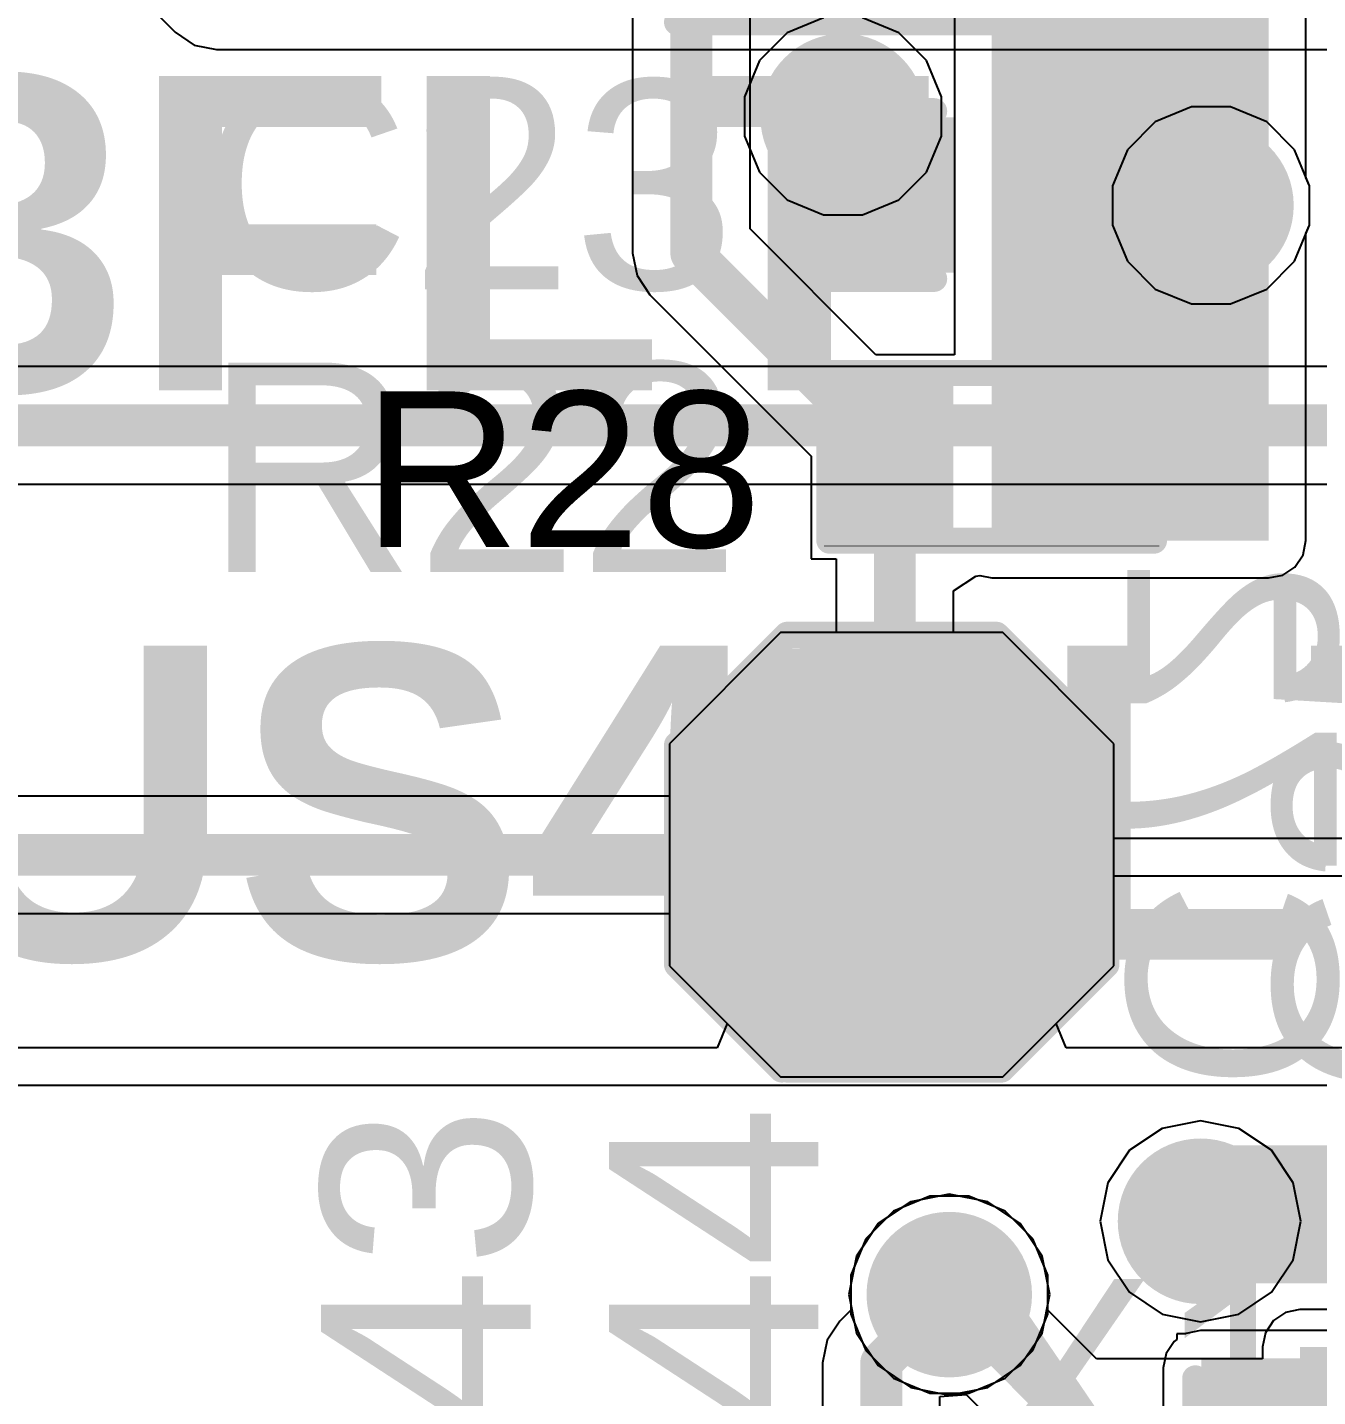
# Model space of a CAD drawing. Header units: inches. Extents: x -0.91 to 3.86, y -0.82 to 4.16.
# Drawn here: x 1.8319 to 2.0784, y 3.1555 to 3.417 of the extents above; entities that cross this region are included whole.
import ezdxf

# ---------------------------------------------------------------- set-up
doc = ezdxf.new("R2010")
doc.units = ezdxf.units.IN
doc.header["$MEASUREMENT"] = 0
for name, color, linetype in [('Bottom Layer 1', 5, 'Continuous'), ('Bottom Overlay', 54, 'Continuous'), ('Bottom Paste', 16, 'Continuous'), ('Bottom Solder', 6, 'Continuous'), ('GND+Signal', 16, 'Continuous'), ('Mechanical 17', 56, 'Continuous'), ('Multi-Layer', 9, 'Continuous'), ('Pad Holes', 156, 'Continuous'), ('PWR+Signal', 76, 'Continuous'), ('Top Layer 1', 1, 'Continuous'), ('Top Overlay', 2, 'Continuous'), ('Top Paste', 8, 'Continuous'), ('Top Solder', 216, 'Continuous'), ('Via Holes', 16, 'Continuous')]:
    doc.layers.add(name, color=color, linetype=linetype)
doc.styles.add('Arial', font='', dxfattribs={"height": 0.2})
doc.styles.add('Arial_Bold', font='', dxfattribs={"height": 0.2})
doc.styles.get('Arial').set_extended_font_data('Arial')
doc.styles.get('Arial_Bold').set_extended_font_data('Arial', bold=True)

# ---------------------------------------------------------------- blocks, each defined once
blk = doc.blocks.new('C___0402_1')
at = {"layer": 'Top Layer 1'}
for points in [[(-0.0275, -0.0125), (-0.0275, 0.0125), (-0.0095, 0.0125), (-0.0095, -0.0125)], [(0.0095, -0.0125), (0.0095, 0.0125), (0.0275, 0.0125), (0.0275, -0.0125)]]:
    blk.add_hatch(color=1, dxfattribs=at).paths.add_polyline_path(points)
at = {"layer": 'Top Paste'}
for points in [[(-0.0275, -0.0125), (-0.0275, 0.0125), (-0.0095, 0.0125), (-0.0095, -0.0125)], [(0.0095, -0.0125), (0.0095, 0.0125), (0.0275, 0.0125), (0.0275, -0.0125)]]:
    blk.add_hatch(color=8, dxfattribs=at).paths.add_polyline_path(points)
at = {"layer": 'Top Solder'}
for points in [[(-0.02986, -0.01486), (-0.02986, 0.01486), (-0.00714, 0.01486), (-0.00714, -0.01486)], [(0.00714, -0.01486), (0.00714, 0.01486), (0.02986, 0.01486), (0.02986, -0.01486)]]:
    blk.add_hatch(color=216, dxfattribs=at).paths.add_polyline_path(points)
at = {"layer": 'Top Overlay'}
for points in [[(-0.031, 0.016, 0.005, 0.005, 0), (-0.031, -0.016, 0.005, 0.005, 0)], [(-0.031, 0.016, 0.005, 0.005, 0), (-0.011, 0.016, 0.005, 0.005, 0)], [(0.011, 0.016, 0.005, 0.005, 0), (0.031, 0.016, 0.005, 0.005, 0)], [(0.031, 0.016, 0.005, 0.005, 0), (0.031, -0.016, 0.005, 0.005, 0)], [(-0.031, -0.016, 0.005, 0.005, 0), (-0.011, -0.016, 0.005, 0.005, 0)], [(0.011, -0.016, 0.005, 0.005, 0), (0.031, -0.016, 0.005, 0.005, 0)]]:
    blk.add_lwpolyline(points, format="xyseb", dxfattribs=at)
for points in [[(-0.03225, 0.016, 0.0025, 0.0025, 1), (-0.02975, 0.016, 0.0025, 0.0025, 1)], [(-0.03225, 0.016, 0.0025, 0.0025, 1), (-0.02975, 0.016, 0.0025, 0.0025, 1)], [(-0.01225, 0.016, 0.0025, 0.0025, 1), (-0.00975, 0.016, 0.0025, 0.0025, 1)], [(0.00975, 0.016, 0.0025, 0.0025, 1), (0.01225, 0.016, 0.0025, 0.0025, 1)], [(0.02975, 0.016, 0.0025, 0.0025, 1), (0.03225, 0.016, 0.0025, 0.0025, 1)], [(0.02975, 0.016, 0.0025, 0.0025, 1), (0.03225, 0.016, 0.0025, 0.0025, 1)], [(-0.03225, -0.016, 0.0025, 0.0025, 1), (-0.02975, -0.016, 0.0025, 0.0025, 1)], [(-0.03225, -0.016, 0.0025, 0.0025, 1), (-0.02975, -0.016, 0.0025, 0.0025, 1)], [(-0.01225, -0.016, 0.0025, 0.0025, 1), (-0.00975, -0.016, 0.0025, 0.0025, 1)], [(0.00975, -0.016, 0.0025, 0.0025, 1), (0.01225, -0.016, 0.0025, 0.0025, 1)], [(0.02975, -0.016, 0.0025, 0.0025, 1), (0.03225, -0.016, 0.0025, 0.0025, 1)], [(0.02975, -0.016, 0.0025, 0.0025, 1), (0.03225, -0.016, 0.0025, 0.0025, 1)]]:
    blk.add_lwpolyline(points, format="xyseb", close=True, dxfattribs=at)
blk = doc.blocks.new('C___0402_B_38')
at = {"layer": 'Bottom Layer 1'}
for points in [[(-0.0095, 0.0125), (-0.0095, -0.0125), (-0.0275, -0.0125), (-0.0275, 0.0125)], [(0.0275, 0.0125), (0.0275, -0.0125), (0.0095, -0.0125), (0.0095, 0.0125)]]:
    blk.add_hatch(color=5, dxfattribs=at).paths.add_polyline_path(points)
at = {"layer": 'Bottom Paste'}
for points in [[(-0.0095, 0.0125), (-0.0095, -0.0125), (-0.0275, -0.0125), (-0.0275, 0.0125)], [(0.0275, 0.0125), (0.0275, -0.0125), (0.0095, -0.0125), (0.0095, 0.0125)]]:
    blk.add_hatch(color=16, dxfattribs=at).paths.add_polyline_path(points)
at = {"layer": 'Bottom Solder'}
for points in [[(-0.00714, 0.01486), (-0.00714, -0.01486), (-0.02986, -0.01486), (-0.02986, 0.01486)], [(0.02986, 0.01486), (0.02986, -0.01486), (0.00714, -0.01486), (0.00714, 0.01486)]]:
    blk.add_hatch(color=6, dxfattribs=at).paths.add_polyline_path(points)
at = {"layer": 'Bottom Overlay'}
for points in [[(-0.031, 0.016, 0.005, 0.005, 0), (-0.031, -0.016, 0.005, 0.005, 0)], [(-0.031, 0.016, 0.005, 0.005, 0), (-0.011, 0.016, 0.005, 0.005, 0)], [(0.011, 0.016, 0.005, 0.005, 0), (0.031, 0.016, 0.005, 0.005, 0)], [(0.031, 0.016, 0.005, 0.005, 0), (0.031, -0.016, 0.005, 0.005, 0)], [(-0.031, -0.016, 0.005, 0.005, 0), (-0.011, -0.016, 0.005, 0.005, 0)], [(0.011, -0.016, 0.005, 0.005, 0), (0.031, -0.016, 0.005, 0.005, 0)]]:
    blk.add_lwpolyline(points, format="xyseb", dxfattribs=at)
for points in [[(-0.03225, 0.016, 0.0025, 0.0025, 1), (-0.02975, 0.016, 0.0025, 0.0025, 1)], [(-0.03225, 0.016, 0.0025, 0.0025, 1), (-0.02975, 0.016, 0.0025, 0.0025, 1)], [(-0.01225, 0.016, 0.0025, 0.0025, 1), (-0.00975, 0.016, 0.0025, 0.0025, 1)], [(0.00975, 0.016, 0.0025, 0.0025, 1), (0.01225, 0.016, 0.0025, 0.0025, 1)], [(0.02975, 0.016, 0.0025, 0.0025, 1), (0.03225, 0.016, 0.0025, 0.0025, 1)], [(0.02975, 0.016, 0.0025, 0.0025, 1), (0.03225, 0.016, 0.0025, 0.0025, 1)], [(-0.03225, -0.016, 0.0025, 0.0025, 1), (-0.02975, -0.016, 0.0025, 0.0025, 1)], [(-0.03225, -0.016, 0.0025, 0.0025, 1), (-0.02975, -0.016, 0.0025, 0.0025, 1)], [(-0.01225, -0.016, 0.0025, 0.0025, 1), (-0.00975, -0.016, 0.0025, 0.0025, 1)], [(0.00975, -0.016, 0.0025, 0.0025, 1), (0.01225, -0.016, 0.0025, 0.0025, 1)], [(0.02975, -0.016, 0.0025, 0.0025, 1), (0.03225, -0.016, 0.0025, 0.0025, 1)], [(0.02975, -0.016, 0.0025, 0.0025, 1), (0.03225, -0.016, 0.0025, 0.0025, 1)]]:
    blk.add_lwpolyline(points, format="xyseb", close=True, dxfattribs=at)
blk = doc.blocks.new('R___0402_142')
at = {"layer": 'Top Layer 1'}
for points in [[(-0.0275, -0.0125), (-0.0275, 0.0125), (-0.0095, 0.0125), (-0.0095, -0.0125)], [(0.0095, -0.0125), (0.0095, 0.0125), (0.0275, 0.0125), (0.0275, -0.0125)]]:
    blk.add_hatch(color=1, dxfattribs=at).paths.add_polyline_path(points)
at = {"layer": 'Top Paste'}
for points in [[(-0.0275, -0.0125), (-0.0275, 0.0125), (-0.0095, 0.0125), (-0.0095, -0.0125)], [(0.0095, -0.0125), (0.0095, 0.0125), (0.0275, 0.0125), (0.0275, -0.0125)]]:
    blk.add_hatch(color=8, dxfattribs=at).paths.add_polyline_path(points)
at = {"layer": 'Top Solder'}
for points in [[(-0.02967, -0.01467), (-0.02967, 0.01467), (-0.00733, 0.01467), (-0.00733, -0.01467)], [(0.00733, -0.01467), (0.00733, 0.01467), (0.02967, 0.01467), (0.02967, -0.01467)]]:
    blk.add_hatch(color=216, dxfattribs=at).paths.add_polyline_path(points)
at = {"layer": 'Top Overlay'}
for points in [[(-0.031, -0.016, 0.005, 0.005, 0), (-0.031, 0.016, 0.005, 0.005, 0)], [(-0.031, 0.016, 0.005, 0.005, 0), (0.031, 0.016, 0.005, 0.005, 0)], [(0.031, -0.016, 0.005, 0.005, 0), (0.031, 0.016, 0.005, 0.005, 0)], [(-0.031, -0.016, 0.005, 0.005, 0), (0.031, -0.016, 0.005, 0.005, 0)], [(-0.032, -0.017, 0.000127, 0.000127, 0), (0.032, -0.017, 0.000127, 0.000127, 0)]]:
    blk.add_lwpolyline(points, format="xyseb", dxfattribs=at)
for points in [[(-0.03225, 0.016, 0.0025, 0.0025, 1), (-0.02975, 0.016, 0.0025, 0.0025, 1)], [(-0.03225, 0.016, 0.0025, 0.0025, 1), (-0.02975, 0.016, 0.0025, 0.0025, 1)], [(0.02975, 0.016, 0.0025, 0.0025, 1), (0.03225, 0.016, 0.0025, 0.0025, 1)], [(0.02975, 0.016, 0.0025, 0.0025, 1), (0.03225, 0.016, 0.0025, 0.0025, 1)], [(-0.03225, -0.016, 0.0025, 0.0025, 1), (-0.02975, -0.016, 0.0025, 0.0025, 1)], [(-0.03225, -0.016, 0.0025, 0.0025, 1), (-0.02975, -0.016, 0.0025, 0.0025, 1)], [(0.02975, -0.016, 0.0025, 0.0025, 1), (0.03225, -0.016, 0.0025, 0.0025, 1)], [(0.02975, -0.016, 0.0025, 0.0025, 1), (0.03225, -0.016, 0.0025, 0.0025, 1)], [(-0.03203, -0.017, 0.0000635, 0.0000635, 1), (-0.03197, -0.017, 0.0000635, 0.0000635, 1)], [(0.03197, -0.017, 0.0000635, 0.0000635, 1), (0.03203, -0.017, 0.0000635, 0.0000635, 1)]]:
    blk.add_lwpolyline(points, format="xyseb", close=True, dxfattribs=at)
blk = doc.blocks.new('TSOT_25_167')
at = {"layer": 'Top Layer 1'}
for points in [[(-0.0236, 0.05118), (-0.0236, 0.02362), (-0.06297, 0.02362), (-0.06297, 0.05118)], [(0.06297, 0.05118), (0.06297, 0.02362), (0.0236, 0.02362), (0.0236, 0.05118)], [(-0.0236, 0.01378), (-0.0236, -0.01378), (-0.06297, -0.01378), (-0.06297, 0.01378)], [(-0.0236, -0.02362), (-0.0236, -0.05118), (-0.06297, -0.05118), (-0.06297, -0.02362)], [(0.06297, -0.02362), (0.06297, -0.05118), (0.0236, -0.05118), (0.0236, -0.02362)]]:
    blk.add_hatch(color=1, dxfattribs=at).paths.add_polyline_path(points)
at = {"layer": 'Top Paste'}
for points in [[(-0.0236, 0.05118), (-0.0236, 0.02362), (-0.06297, 0.02362), (-0.06297, 0.05118)], [(0.06297, 0.05118), (0.06297, 0.02362), (0.0236, 0.02362), (0.0236, 0.05118)], [(-0.0236, 0.01378), (-0.0236, -0.01378), (-0.06297, -0.01378), (-0.06297, 0.01378)], [(-0.0236, -0.02362), (-0.0236, -0.05118), (-0.06297, -0.05118), (-0.06297, -0.02362)], [(0.06297, -0.02362), (0.06297, -0.05118), (0.0236, -0.05118), (0.0236, -0.02362)]]:
    blk.add_hatch(color=8, dxfattribs=at).paths.add_polyline_path(points)
at = {"layer": 'Top Solder'}
for points in [[(-0.0196, 0.05518), (-0.0196, 0.01962), (-0.06697, 0.01962), (-0.06697, 0.05518)], [(0.06697, 0.05518), (0.06697, 0.01962), (0.0196, 0.01962), (0.0196, 0.05518)], [(-0.0196, 0.01778), (-0.0196, -0.01778), (-0.06697, -0.01778), (-0.06697, 0.01778)], [(-0.0196, -0.01962), (-0.0196, -0.05518), (-0.06697, -0.05518), (-0.06697, -0.01962)], [(0.06697, -0.01962), (0.06697, -0.05518), (0.0196, -0.05518), (0.0196, -0.01962)]]:
    blk.add_hatch(color=216, dxfattribs=at).paths.add_polyline_path(points)
at = {"layer": 'Top Overlay'}
for points in [[(-0.046, 0.061, 0.005, 0.005, 0), (0.046, 0.061, 0.005, 0.005, 0)], [(-0.075, 0.033, 0.005, 0.005, 0), (-0.075, 0.043, 0.005, 0.005, 0)], [(-0.075, 0.043, 0.005, 0.005, 0), (-0.07, 0.038, 0.005, 0.005, 0)], [(-0.075, 0.033, 0.005, 0.005, 0), (-0.07, 0.038, 0.005, 0.005, 0)], [(-0.046, -0.061, 0.005, 0.005, 0), (0.046, -0.061, 0.005, 0.005, 0)]]:
    blk.add_lwpolyline(points, format="xyseb", dxfattribs=at)
for points in [[(-0.04725, 0.061, 0.0025, 0.0025, 1), (-0.04475, 0.061, 0.0025, 0.0025, 1)], [(0.04475, 0.061, 0.0025, 0.0025, 1), (0.04725, 0.061, 0.0025, 0.0025, 1)], [(-0.07625, 0.043, 0.0025, 0.0025, 1), (-0.07375, 0.043, 0.0025, 0.0025, 1)], [(-0.07625, 0.043, 0.0025, 0.0025, 1), (-0.07375, 0.043, 0.0025, 0.0025, 1)], [(-0.07125, 0.038, 0.0025, 0.0025, 1), (-0.06875, 0.038, 0.0025, 0.0025, 1)], [(-0.07125, 0.038, 0.0025, 0.0025, 1), (-0.06875, 0.038, 0.0025, 0.0025, 1)], [(-0.07625, 0.033, 0.0025, 0.0025, 1), (-0.07375, 0.033, 0.0025, 0.0025, 1)], [(-0.07625, 0.033, 0.0025, 0.0025, 1), (-0.07375, 0.033, 0.0025, 0.0025, 1)], [(-0.04725, -0.061, 0.0025, 0.0025, 1), (-0.04475, -0.061, 0.0025, 0.0025, 1)], [(0.04475, -0.061, 0.0025, 0.0025, 1), (0.04725, -0.061, 0.0025, 0.0025, 1)]]:
    blk.add_lwpolyline(points, format="xyseb", close=True, dxfattribs=at)
blk = doc.blocks.new('T____P______TH_1_8___H_________0_92___194')
at = {"layer": 'Bottom Layer 1'}
blk.add_hatch(color=5, dxfattribs=at).paths.add_polyline_path([(0.01772, 0.03543), (-0.01772, 0.03543), (-0.03543, 0.01772), (-0.03543, -0.01772), (-0.01772, -0.03543), (0.01772, -0.03543), (0.03543, -0.01772), (0.03543, 0.01772)])
at = {"layer": 'Bottom Solder'}
blk.add_hatch(color=6, dxfattribs=at).paths.add_polyline_path([(0.01972, 0.03943), (-0.01972, 0.03943), (-0.03943, 0.01972), (-0.03943, -0.01972), (-0.01972, -0.03943), (0.01972, -0.03943), (0.03943, -0.01972), (0.03943, 0.01972)])
at = {"layer": 'GND+Signal'}
blk.add_hatch(color=16, dxfattribs=at).paths.add_polyline_path([(0.01772, 0.03543), (-0.01772, 0.03543), (-0.03543, 0.01772), (-0.03543, -0.01772), (-0.01772, -0.03543), (0.01772, -0.03543), (0.03543, -0.01772), (0.03543, 0.01772)])
at = {"layer": 'Multi-Layer'}
blk.add_hatch(color=9, dxfattribs=at).paths.add_polyline_path([(0.01772, 0.03543), (-0.01772, 0.03543), (-0.03543, 0.01772), (-0.03543, -0.01772), (-0.01772, -0.03543), (0.01772, -0.03543), (0.03543, -0.01772), (0.03543, 0.01772)])
at = {"layer": 'Pad Holes'}
h = blk.add_hatch(color=7, dxfattribs=at)
edge = h.paths.add_edge_path()
edge.add_arc((0, 0), 0.01811, 0, 360)
at = {"layer": 'PWR+Signal'}
blk.add_hatch(color=76, dxfattribs=at).paths.add_polyline_path([(0.01772, 0.03543), (-0.01772, 0.03543), (-0.03543, 0.01772), (-0.03543, -0.01772), (-0.01772, -0.03543), (0.01772, -0.03543), (0.03543, -0.01772), (0.03543, 0.01772)])
at = {"layer": 'Top Layer 1'}
blk.add_hatch(color=1, dxfattribs=at).paths.add_polyline_path([(0.01772, 0.03543), (-0.01772, 0.03543), (-0.03543, 0.01772), (-0.03543, -0.01772), (-0.01772, -0.03543), (0.01772, -0.03543), (0.03543, -0.01772), (0.03543, 0.01772)])
at = {"layer": 'Top Solder'}
blk.add_hatch(color=216, dxfattribs=at).paths.add_polyline_path([(0.01972, 0.03943), (-0.01972, 0.03943), (-0.03943, 0.01972), (-0.03943, -0.01972), (-0.01972, -0.03943), (0.01972, -0.03943), (0.03943, -0.01972), (0.03943, 0.01972)])
at = {"layer": 'Top Overlay'}
for points in [[(-0.041, 0.021, 0.005, 0.005, 0), (-0.02, 0.042, 0.005, 0.005, 0)], [(-0.02, 0.042, 0.005, 0.005, 0), (0.02, 0.042, 0.005, 0.005, 0)], [(0.02, 0.042, 0.005, 0.005, 0), (0.041, 0.021, 0.005, 0.005, 0)], [(-0.041, -0.021, 0.005, 0.005, 0), (-0.041, 0.021, 0.005, 0.005, 0)], [(0.041, -0.021, 0.005, 0.005, 0), (0.041, 0.021, 0.005, 0.005, 0)], [(-0.041, -0.021, 0.005, 0.005, 0), (-0.021, -0.041, 0.005, 0.005, 0)], [(0.021, -0.041, 0.005, 0.005, 0), (0.041, -0.021, 0.005, 0.005, 0)], [(-0.02, -0.041, 0.005, 0.005, 0), (0.021, -0.041, 0.005, 0.005, 0)]]:
    blk.add_lwpolyline(points, format="xyseb", dxfattribs=at)
for points in [[(-0.02125, 0.042, 0.0025, 0.0025, 1), (-0.01875, 0.042, 0.0025, 0.0025, 1)], [(-0.02125, 0.042, 0.0025, 0.0025, 1), (-0.01875, 0.042, 0.0025, 0.0025, 1)], [(0.01875, 0.042, 0.0025, 0.0025, 1), (0.02125, 0.042, 0.0025, 0.0025, 1)], [(0.01875, 0.042, 0.0025, 0.0025, 1), (0.02125, 0.042, 0.0025, 0.0025, 1)], [(-0.04225, 0.021, 0.0025, 0.0025, 1), (-0.03975, 0.021, 0.0025, 0.0025, 1)], [(-0.04225, 0.021, 0.0025, 0.0025, 1), (-0.03975, 0.021, 0.0025, 0.0025, 1)], [(0.03975, 0.021, 0.0025, 0.0025, 1), (0.04225, 0.021, 0.0025, 0.0025, 1)], [(0.03975, 0.021, 0.0025, 0.0025, 1), (0.04225, 0.021, 0.0025, 0.0025, 1)], [(-0.04225, -0.021, 0.0025, 0.0025, 1), (-0.03975, -0.021, 0.0025, 0.0025, 1)], [(-0.04225, -0.021, 0.0025, 0.0025, 1), (-0.03975, -0.021, 0.0025, 0.0025, 1)], [(0.03975, -0.021, 0.0025, 0.0025, 1), (0.04225, -0.021, 0.0025, 0.0025, 1)], [(0.03975, -0.021, 0.0025, 0.0025, 1), (0.04225, -0.021, 0.0025, 0.0025, 1)], [(-0.02225, -0.041, 0.0025, 0.0025, 1), (-0.01975, -0.041, 0.0025, 0.0025, 1)], [(-0.02125, -0.041, 0.0025, 0.0025, 1), (-0.01875, -0.041, 0.0025, 0.0025, 1)], [(0.01975, -0.041, 0.0025, 0.0025, 1), (0.02225, -0.041, 0.0025, 0.0025, 1)], [(0.01975, -0.041, 0.0025, 0.0025, 1), (0.02225, -0.041, 0.0025, 0.0025, 1)]]:
    blk.add_lwpolyline(points, format="xyseb", close=True, dxfattribs=at)
blk = doc.blocks.new('C___0402_228')
at = {"layer": 'Top Layer 1'}
for points in [[(-0.0275, -0.0125), (-0.0275, 0.0125), (-0.0095, 0.0125), (-0.0095, -0.0125)], [(0.0095, -0.0125), (0.0095, 0.0125), (0.0275, 0.0125), (0.0275, -0.0125)]]:
    blk.add_hatch(color=1, dxfattribs=at).paths.add_polyline_path(points)
at = {"layer": 'Top Paste'}
for points in [[(-0.0275, -0.0125), (-0.0275, 0.0125), (-0.0095, 0.0125), (-0.0095, -0.0125)], [(0.0095, -0.0125), (0.0095, 0.0125), (0.0275, 0.0125), (0.0275, -0.0125)]]:
    blk.add_hatch(color=8, dxfattribs=at).paths.add_polyline_path(points)
at = {"layer": 'Top Solder'}
for points in [[(-0.02986, -0.01486), (-0.02986, 0.01486), (-0.00714, 0.01486), (-0.00714, -0.01486)], [(0.00714, -0.01486), (0.00714, 0.01486), (0.02986, 0.01486), (0.02986, -0.01486)]]:
    blk.add_hatch(color=216, dxfattribs=at).paths.add_polyline_path(points)
at = {"layer": 'Top Overlay'}
for points in [[(-0.011, 0.016, 0.005, 0.005, 0), (-0.031, 0.016, 0.005, 0.005, 0)], [(-0.031, 0.016, 0.005, 0.005, 0), (-0.031, -0.016, 0.005, 0.005, 0)], [(0.031, 0.016, 0.005, 0.005, 0), (0.011, 0.016, 0.005, 0.005, 0)], [(0.031, 0.016, 0.005, 0.005, 0), (0.031, -0.016, 0.005, 0.005, 0)], [(-0.011, -0.016, 0.005, 0.005, 0), (-0.031, -0.016, 0.005, 0.005, 0)], [(0.031, -0.016, 0.005, 0.005, 0), (0.011, -0.016, 0.005, 0.005, 0)]]:
    blk.add_lwpolyline(points, format="xyseb", dxfattribs=at)
for points in [[(-0.03225, 0.016, 0.0025, 0.0025, 1), (-0.02975, 0.016, 0.0025, 0.0025, 1)], [(-0.03225, 0.016, 0.0025, 0.0025, 1), (-0.02975, 0.016, 0.0025, 0.0025, 1)], [(-0.01225, 0.016, 0.0025, 0.0025, 1), (-0.00975, 0.016, 0.0025, 0.0025, 1)], [(0.00975, 0.016, 0.0025, 0.0025, 1), (0.01225, 0.016, 0.0025, 0.0025, 1)], [(0.02975, 0.016, 0.0025, 0.0025, 1), (0.03225, 0.016, 0.0025, 0.0025, 1)], [(0.02975, 0.016, 0.0025, 0.0025, 1), (0.03225, 0.016, 0.0025, 0.0025, 1)], [(-0.03225, -0.016, 0.0025, 0.0025, 1), (-0.02975, -0.016, 0.0025, 0.0025, 1)], [(-0.03225, -0.016, 0.0025, 0.0025, 1), (-0.02975, -0.016, 0.0025, 0.0025, 1)], [(-0.01225, -0.016, 0.0025, 0.0025, 1), (-0.00975, -0.016, 0.0025, 0.0025, 1)], [(0.00975, -0.016, 0.0025, 0.0025, 1), (0.01225, -0.016, 0.0025, 0.0025, 1)], [(0.02975, -0.016, 0.0025, 0.0025, 1), (0.03225, -0.016, 0.0025, 0.0025, 1)], [(0.02975, -0.016, 0.0025, 0.0025, 1), (0.03225, -0.016, 0.0025, 0.0025, 1)]]:
    blk.add_lwpolyline(points, format="xyseb", close=True, dxfattribs=at)

msp = doc.modelspace()

# ---------------------------------------------------------------- hatches: boundary and pattern name
at = {"layer": 'Bottom Layer 1'}
h = msp.add_hatch(color=5, dxfattribs=at)
edge = h.paths.add_edge_path()
edge.add_arc((1.98771, 3.4), 0.01181, 0, 360)
h = msp.add_hatch(color=5, dxfattribs=at)
edge = h.paths.add_edge_path()
edge.add_arc((2.058, 3.383), 0.01181, 0, 360)
h = msp.add_hatch(color=5, dxfattribs=at)
edge = h.paths.add_edge_path()
edge.add_arc((2.056, 3.18901), 0.01181, 0, 360)
h = msp.add_hatch(color=5, dxfattribs=at)
edge = h.paths.add_edge_path()
edge.add_arc((2.008, 3.175), 0.01181, 0, 360)
msp.add_hatch(color=5, dxfattribs=at).paths.add_polyline_path([(2.056, 3.1425), (2.128, 3.1425), (2.128, 3.161), (2.056, 3.161)])
at = {"layer": 'Bottom Solder'}
h = msp.add_hatch(color=6, dxfattribs=at)
edge = h.paths.add_edge_path()
edge.add_arc((1.98771, 3.4), 0.01581, 0, 360)
h = msp.add_hatch(color=6, dxfattribs=at)
edge = h.paths.add_edge_path()
edge.add_arc((2.058, 3.383), 0.01581, 0, 360)
h = msp.add_hatch(color=6, dxfattribs=at)
edge = h.paths.add_edge_path()
edge.add_arc((2.056, 3.18901), 0.01581, 0, 360)
h = msp.add_hatch(color=6, dxfattribs=at)
edge = h.paths.add_edge_path()
edge.add_arc((2.008, 3.175), 0.01581, 0, 360)
at = {"layer": 'GND+Signal'}
h = msp.add_hatch(color=16, dxfattribs=at)
edge = h.paths.add_edge_path()
edge.add_arc((1.98771, 3.4), 0.01181, 0, 360)
h = msp.add_hatch(color=16, dxfattribs=at)
edge = h.paths.add_edge_path()
edge.add_arc((2.058, 3.383), 0.01181, 0, 360)
h = msp.add_hatch(color=16, dxfattribs=at)
edge = h.paths.add_edge_path()
edge.add_arc((2.056, 3.18901), 0.01181, 0, 360)
h = msp.add_hatch(color=16, dxfattribs=at)
edge = h.paths.add_edge_path()
edge.add_arc((2.008, 3.175), 0.01181, 0, 360)
at = {"layer": 'PWR+Signal'}
h = msp.add_hatch(color=76, dxfattribs=at)
edge = h.paths.add_edge_path()
edge.add_arc((1.98771, 3.4), 0.01181, 0, 360)
h = msp.add_hatch(color=76, dxfattribs=at)
edge = h.paths.add_edge_path()
edge.add_arc((2.058, 3.383), 0.01181, 0, 360)
h = msp.add_hatch(color=76, dxfattribs=at)
edge = h.paths.add_edge_path()
edge.add_arc((2.056, 3.18901), 0.01181, 0, 360)
h = msp.add_hatch(color=76, dxfattribs=at)
edge = h.paths.add_edge_path()
edge.add_arc((2.008, 3.175), 0.01181, 0, 360)
at = {"layer": 'Top Layer 1'}
for points in [[(2.0161, 3.319), (2.069, 3.319), (2.069, 3.461), (2.0161, 3.461)], [(2.075, 3.03), (2.12, 3.03), (2.12, 3.165), (2.075, 3.165)]]:
    msp.add_hatch(color=1, dxfattribs=at).paths.add_polyline_path(points)
h = msp.add_hatch(color=1, dxfattribs=at)
edge = h.paths.add_edge_path()
edge.add_arc((1.98771, 3.4), 0.01181, 0, 360)
h = msp.add_hatch(color=1, dxfattribs=at)
edge = h.paths.add_edge_path()
edge.add_arc((2.058, 3.383), 0.01181, 0, 360)
h = msp.add_hatch(color=1, dxfattribs=at)
edge = h.paths.add_edge_path()
edge.add_arc((2.056, 3.18901), 0.01181, 0, 360)
h = msp.add_hatch(color=1, dxfattribs=at)
edge = h.paths.add_edge_path()
edge.add_arc((2.008, 3.175), 0.01181, 0, 360)
at = {"layer": 'Via Holes'}
h = msp.add_hatch(color=7, dxfattribs=at)
edge = h.paths.add_edge_path()
edge.add_arc((1.98771, 3.4), 0.00591, 0, 360)
h = msp.add_hatch(color=7, dxfattribs=at)
edge = h.paths.add_edge_path()
edge.add_arc((2.058, 3.383), 0.00591, 0, 360)
h = msp.add_hatch(color=7, dxfattribs=at)
edge = h.paths.add_edge_path()
edge.add_arc((2.056, 3.18901), 0.00591, 0, 360)
h = msp.add_hatch(color=7, dxfattribs=at)
edge = h.paths.add_edge_path()
edge.add_arc((2.008, 3.175), 0.00591, 0, 360)

# ---------------------------------------------------------------- linework, layer by layer
at = {"layer": 'Bottom Layer 1'}
for p, q in [((2.05426, 3.40181), (2.04734, 3.39895)), ((2.06174, 3.40181), (2.05426, 3.40181)), ((2.06866, 3.39895), (2.06174, 3.40181)), ((2.04734, 3.39895), (2.04205, 3.39366)), ((2.07395, 3.39366), (2.06866, 3.39895)), ((2.04205, 3.39366), (2.03919, 3.38674)), ((2.07681, 3.38674), (2.07395, 3.39366)), ((2.03919, 3.38674), (2.03919, 3.37926)), ((2.07681, 3.37926), (2.07681, 3.38674)), ((2.03919, 3.37926), (2.04205, 3.37234)), ((2.07395, 3.37234), (2.07681, 3.37926)), ((2.04205, 3.37234), (2.04734, 3.36705)), ((2.06866, 3.36705), (2.07395, 3.37234)), ((2.04734, 3.36705), (2.05426, 3.36419)), ((2.06174, 3.36419), (2.06866, 3.36705)), ((2.05426, 3.36419), (2.06174, 3.36419)), ((1.97578, 3.30143), (1.95457, 3.28022)), ((2.01822, 3.30143), (1.97578, 3.30143)), ((2.03943, 3.28022), (2.01822, 3.30143)), ((1.95457, 3.28022), (1.95457, 3.23778)), ((2.03943, 3.23778), (2.03943, 3.28022)), ((1.95457, 3.23778), (1.97578, 3.21657)), ((2.01822, 3.21657), (2.03943, 3.23778)), ((1.97578, 3.21657), (2.01822, 3.21657)), ((2.00426, 3.19381), (1.99734, 3.19095)), ((2.01174, 3.19381), (2.00426, 3.19381)), ((2.01866, 3.19095), (2.01174, 3.19381)), ((1.99734, 3.19095), (1.99205, 3.18566)), ((2.02395, 3.18566), (2.01866, 3.19095)), ((1.99205, 3.18566), (1.98919, 3.17874)), ((2.02681, 3.17874), (2.02395, 3.18566)), ((1.98919, 3.17874), (1.98919, 3.17126)), ((2.02681, 3.17126), (2.02681, 3.17874)), ((1.98919, 3.17126), (1.99205, 3.16434)), ((2.02395, 3.16434), (2.02681, 3.17126)), ((2.05313, 3.1675), (2.0515, 3.1675)), ((2.0515, 3.1675), (2.0515, 3.16641)), ((2.05327, 3.16759), (2.05313, 3.1675)), ((2.056, 3.16814), (2.05327, 3.16759)), ((2.128, 3.16814), (2.056, 3.16814)), ((1.99205, 3.16434), (1.99734, 3.15905)), ((2.01866, 3.15905), (2.02395, 3.16434)), ((2.05095, 3.16605), (2.04941, 3.16373)), ((2.0515, 3.16641), (2.05095, 3.16605)), ((2.04941, 3.16373), (2.04886, 3.161)), ((1.99734, 3.15905), (2.00426, 3.15619)), ((2.01174, 3.15619), (2.01866, 3.15905)), ((2.04886, 3.161), (2.04886, 3.1425)), ((2.00426, 3.15619), (2.01174, 3.15619))]:
    msp.add_line(p, q, dxfattribs=at)
at = {"layer": 'GND+Signal'}
for p, q in [((1.81007, 3.46607), (1.86007, 3.41607)), ((1.86007, 3.41607), (1.86007, 3.41607)), ((1.86007, 3.41607), (1.86371, 3.41364)), ((1.86371, 3.41364), (1.868, 3.41278)), ((1.868, 3.41278), (1.868, 3.41278)), ((1.868, 3.41278), (2.33535, 3.41278)), ((2.05426, 3.40181), (2.04734, 3.39895)), ((2.06174, 3.40181), (2.05426, 3.40181)), ((2.06866, 3.39895), (2.06174, 3.40181)), ((2.04734, 3.39895), (2.04205, 3.39366)), ((2.07395, 3.39366), (2.06866, 3.39895)), ((2.04205, 3.39366), (2.03919, 3.38674)), ((2.07681, 3.38674), (2.07395, 3.39366)), ((2.03919, 3.38674), (2.03919, 3.37926)), ((2.07681, 3.37926), (2.07681, 3.38674)), ((2.03919, 3.37926), (2.04205, 3.37234)), ((2.07395, 3.37234), (2.07681, 3.37926)), ((2.04205, 3.37234), (2.04734, 3.36705)), ((2.06866, 3.36705), (2.07395, 3.37234)), ((2.04734, 3.36705), (2.05426, 3.36419)), ((2.06174, 3.36419), (2.06866, 3.36705)), ((2.05426, 3.36419), (2.06174, 3.36419)), ((2.14357, 3.35222), (1.69522, 3.35222)), ((1.72635, 3.32978), (2.14357, 3.32978)), ((1.97578, 3.30143), (1.95457, 3.28022)), ((2.01822, 3.30143), (1.97578, 3.30143)), ((2.03943, 3.28022), (2.01822, 3.30143)), ((1.95457, 3.28022), (1.95457, 3.27022)), ((2.03943, 3.26214), (2.03943, 3.28022)), ((1.95457, 3.27022), (1.644, 3.27022)), ((2.25922, 3.26214), (2.03943, 3.26214)), ((2.03943, 3.23778), (2.03943, 3.255)), ((2.03943, 3.255), (2.25922, 3.255)), ((1.64865, 3.24778), (1.95457, 3.24778)), ((1.95457, 3.24778), (1.95457, 3.23778)), ((1.95457, 3.23778), (1.97578, 3.21657)), ((2.01822, 3.21657), (2.03943, 3.23778)), ((1.97578, 3.21657), (2.01822, 3.21657)), ((2.04866, 3.20673), (2.04244, 3.20257)), ((2.056, 3.20819), (2.04866, 3.20673)), ((2.06334, 3.20673), (2.056, 3.20819)), ((2.06956, 3.20257), (2.06334, 3.20673)), ((2.04244, 3.20257), (2.03828, 3.19635)), ((2.07372, 3.19635), (2.06956, 3.20257)), ((2.03828, 3.19635), (2.03682, 3.18901)), ((2.07518, 3.18901), (2.07372, 3.19635)), ((2.008, 3.19418), (2.00066, 3.19272)), ((2.01534, 3.19272), (2.008, 3.19418)), ((2.00066, 3.19272), (1.99444, 3.18856)), ((2.02156, 3.18856), (2.01534, 3.19272)), ((1.99444, 3.18856), (1.99028, 3.18234)), ((2.02572, 3.18234), (2.02156, 3.18856)), ((2.03682, 3.18901), (2.03828, 3.18167)), ((2.07372, 3.18167), (2.07518, 3.18901)), ((1.99028, 3.18234), (1.98882, 3.175)), ((2.02718, 3.175), (2.02572, 3.18234)), ((2.03828, 3.18167), (2.04244, 3.17545)), ((2.06956, 3.17545), (2.07372, 3.18167)), ((1.98882, 3.175), (1.99028, 3.16766)), ((2.02572, 3.16766), (2.02718, 3.175)), ((2.04244, 3.17545), (2.04866, 3.17129)), ((2.06334, 3.17129), (2.06956, 3.17545)), ((2.04866, 3.17129), (2.056, 3.16983)), ((2.056, 3.16983), (2.06334, 3.17129)), ((1.99028, 3.16766), (1.99444, 3.16144)), ((2.02156, 3.16144), (2.02572, 3.16766)), ((1.99444, 3.16144), (2.00066, 3.15728)), ((2.01534, 3.15728), (2.02156, 3.16144)), ((2.00066, 3.15728), (2.008, 3.15582)), ((2.008, 3.15582), (2.01534, 3.15728))]:
    msp.add_line(p, q, dxfattribs=at)
for points in [[(1.686, 3.341, 0.008, 0.008, 0), (2.186, 3.341, 0.008, 0.008, 0)], [(1.644, 3.259, 0.008, 0.008, 0), (1.997, 3.259, 0.008, 0.008, 0)]]:
    msp.add_lwpolyline(points, format="xyseb", dxfattribs=at)
msp.add_lwpolyline([(1.995, 3.259, 0.004, 0.004, 1), (1.999, 3.259, 0.004, 0.004, 1)], format="xyseb", close=True, dxfattribs=at)
at = {"layer": 'PWR+Signal'}
for p, q in [((1.98397, 3.41881), (1.97705, 3.41595)), ((1.99837, 3.41595), (1.99145, 3.41881)), ((1.97705, 3.41595), (1.97176, 3.41066)), ((2.00366, 3.41066), (1.99837, 3.41595)), ((1.97176, 3.41066), (1.9689, 3.40374)), ((2.00652, 3.40374), (2.00366, 3.41066)), ((1.9689, 3.40374), (1.9689, 3.39626)), ((2.00652, 3.39626), (2.00652, 3.40374)), ((1.9689, 3.39626), (1.97176, 3.38934)), ((2.00366, 3.38934), (2.00652, 3.39626)), ((1.97176, 3.38934), (1.97705, 3.38405)), ((1.99837, 3.38405), (2.00366, 3.38934)), ((1.97705, 3.38405), (1.98397, 3.38119)), ((1.99145, 3.38119), (1.99837, 3.38405)), ((1.98397, 3.38119), (1.99145, 3.38119)), ((1.97578, 3.30143), (1.95457, 3.28022)), ((2.01822, 3.30143), (1.97578, 3.30143)), ((2.03943, 3.28022), (2.01822, 3.30143)), ((1.95457, 3.28022), (1.95457, 3.23778)), ((2.03943, 3.23778), (2.03943, 3.28022)), ((1.95457, 3.23778), (1.96559, 3.22676)), ((2.02841, 3.22676), (2.03943, 3.23778)), ((1.96559, 3.22676), (1.96368, 3.22214)), ((2.03032, 3.22214), (2.02841, 3.22676)), ((1.96368, 3.22214), (1.7437, 3.22214)), ((2.31129, 3.22214), (2.03032, 3.22214)), ((1.7437, 3.215), (2.31129, 3.215)), ((2.04866, 3.20673), (2.04244, 3.20257)), ((2.056, 3.20819), (2.04866, 3.20673)), ((2.06334, 3.20673), (2.056, 3.20819)), ((2.06956, 3.20257), (2.06334, 3.20673)), ((2.04244, 3.20257), (2.03828, 3.19635)), ((2.07372, 3.19635), (2.06956, 3.20257)), ((2.03828, 3.19635), (2.03682, 3.18901)), ((2.07518, 3.18901), (2.07372, 3.19635)), ((2.03682, 3.18901), (2.03828, 3.18167)), ((2.07372, 3.18167), (2.07518, 3.18901)), ((2.03828, 3.18167), (2.04244, 3.17545)), ((2.06956, 3.17545), (2.07372, 3.18167)), ((2.04244, 3.17545), (2.04866, 3.17129)), ((2.06334, 3.17129), (2.06956, 3.17545)), ((2.04866, 3.17129), (2.056, 3.16983)), ((2.056, 3.16983), (2.06334, 3.17129))]:
    msp.add_line(p, q, dxfattribs=at)
at = {"layer": 'Top Layer 1'}
for p, q in [((2.00897, 3.461), (2.00897, 3.3545)), ((2.07614, 3.38837), (2.07614, 3.42585)), ((1.9475, 3.42082), (1.9475, 3.37389)), ((1.96993, 3.37854), (1.96993, 3.42082)), ((2.07681, 3.38674), (2.07614, 3.38837)), ((2.07681, 3.37926), (2.07681, 3.38674)), ((1.99397, 3.3545), (1.96993, 3.37854)), ((2.07614, 3.37763), (2.07681, 3.37926)), ((2.07614, 3.319), (2.07614, 3.37763)), ((1.9475, 3.37389), (1.9475, 3.37389)), ((1.9475, 3.37389), (1.94835, 3.3696)), ((1.94835, 3.3696), (1.95078, 3.36596)), ((1.95078, 3.36596), (1.9816, 3.33514)), ((2.00897, 3.3545), (1.99397, 3.3545)), ((1.9816, 3.33514), (1.9816, 3.3155)), ((2.07559, 3.31627), (2.07614, 3.319)), ((2.07405, 3.31395), (2.07559, 3.31627)), ((1.9816, 3.3155), (1.98639, 3.3155)), ((1.98639, 3.3155), (1.98639, 3.30143)), ((2.07173, 3.31241), (2.07405, 3.31395)), ((2.00882, 3.30944), (2.01308, 3.31221)), ((2.01308, 3.31221), (2.01382, 3.31232)), ((2.01382, 3.31232), (2.0161, 3.31186)), ((2.0161, 3.31186), (2.069, 3.31186)), ((2.069, 3.31186), (2.07173, 3.31241)), ((2.00882, 3.30143), (2.00882, 3.30944)), ((1.97578, 3.30143), (1.95457, 3.28022)), ((1.98639, 3.30143), (1.97578, 3.30143)), ((2.01822, 3.30143), (2.00882, 3.30143)), ((2.03943, 3.28022), (2.01822, 3.30143)), ((1.95457, 3.28022), (1.95457, 3.23778)), ((2.03943, 3.23778), (2.03943, 3.28022)), ((1.95457, 3.23778), (1.97578, 3.21657)), ((2.01822, 3.21657), (2.03943, 3.23778)), ((1.97578, 3.21657), (2.01822, 3.21657)), ((2.00426, 3.19381), (1.99734, 3.19095)), ((2.01174, 3.19381), (2.00426, 3.19381)), ((2.01866, 3.19095), (2.01174, 3.19381)), ((1.99734, 3.19095), (1.99205, 3.18566)), ((2.02395, 3.18566), (2.01866, 3.19095)), ((1.99205, 3.18566), (1.98919, 3.17874)), ((2.02681, 3.17874), (2.02395, 3.18566)), ((1.98919, 3.17874), (1.98919, 3.17205)), ((2.02681, 3.17205), (2.02681, 3.17874)), ((1.98919, 3.17205), (1.98707, 3.16993)), ((2.03615, 3.16272), (2.02681, 3.17205)), ((2.075, 3.17214), (2.07227, 3.17159)), ((2.12, 3.17214), (2.075, 3.17214)), ((1.98707, 3.16993), (1.98464, 3.16629)), ((2.06995, 3.17005), (2.06841, 3.16773)), ((2.07227, 3.17159), (2.06995, 3.17005)), ((2.06841, 3.16773), (2.06786, 3.165)), ((1.98464, 3.16629), (1.98378, 3.162)), ((2.06786, 3.165), (2.06786, 3.16272)), ((1.98378, 3.162), (1.98378, 3.162)), ((1.98378, 3.162), (1.98378, 3.06585)), ((2.06786, 3.16272), (2.03615, 3.16272)), ((2.00622, 3.15555), (2.01122, 3.15592)), ((2.00622, 3.07169), (2.00622, 3.15555)), ((2.01122, 3.15592), (2.02357, 3.14357))]:
    msp.add_line(p, q, dxfattribs=at)
for points in [[(1.95871, 3.37389, 0.008, 0.008, 0), (1.95871, 3.4416, 0.008, 0.008, 0)], [(2.056, 3.385, 0.01, 0.01, 0), (2.056, 3.386, 0.01, 0.01, 0)], [(2.056, 3.385, 0.01, 0.01, 0), (2.058, 3.383, 0.01, 0.01, 0)], [(1.95871, 3.37389, 0.008, 0.008, 0), (1.9976, 3.335, 0.008, 0.008, 0)], [(1.9976, 3.248, 0.008, 0.008, 0), (1.9976, 3.335, 0.008, 0.008, 0)], [(2.05651, 3.1885, 0.008, 0.008, 0), (2.095, 3.1885, 0.008, 0.008, 0)], [(1.995, 3.162, 0.008, 0.008, 0), (2.008, 3.175, 0.008, 0.008, 0)], [(2.008, 3.175, 0.008, 0.008, 0), (2.0315, 3.1515, 0.008, 0.008, 0)], [(1.995, 3.014, 0.008, 0.008, 0), (1.995, 3.162, 0.008, 0.008, 0)]]:
    msp.add_lwpolyline(points, format="xyseb", dxfattribs=at)
for points in [[(2.0535, 3.386, 0.005, 0.005, 1), (2.0585, 3.386, 0.005, 0.005, 1)], [(2.0535, 3.385, 0.005, 0.005, 1), (2.0585, 3.385, 0.005, 0.005, 1)], [(2.0535, 3.385, 0.005, 0.005, 1), (2.0585, 3.385, 0.005, 0.005, 1)], [(2.0555, 3.383, 0.005, 0.005, 1), (2.0605, 3.383, 0.005, 0.005, 1)], [(1.95671, 3.37389, 0.004, 0.004, 1), (1.96071, 3.37389, 0.004, 0.004, 1)], [(1.95671, 3.37389, 0.004, 0.004, 1), (1.96071, 3.37389, 0.004, 0.004, 1)], [(1.9956, 3.335, 0.004, 0.004, 1), (1.9996, 3.335, 0.004, 0.004, 1)], [(1.9956, 3.335, 0.004, 0.004, 1), (1.9996, 3.335, 0.004, 0.004, 1)], [(1.9956, 3.248, 0.004, 0.004, 1), (1.9996, 3.248, 0.004, 0.004, 1)], [(2.05451, 3.1885, 0.004, 0.004, 1), (2.05851, 3.1885, 0.004, 0.004, 1)], [(2.006, 3.175, 0.004, 0.004, 1), (2.01, 3.175, 0.004, 0.004, 1)], [(2.006, 3.175, 0.004, 0.004, 1), (2.01, 3.175, 0.004, 0.004, 1)], [(1.993, 3.162, 0.004, 0.004, 1), (1.997, 3.162, 0.004, 0.004, 1)], [(1.993, 3.162, 0.004, 0.004, 1), (1.997, 3.162, 0.004, 0.004, 1)]]:
    msp.add_lwpolyline(points, format="xyseb", close=True, dxfattribs=at)

# ---------------------------------------------------------------- block references
for name, p in [('TSOT_25_167', (2.002, 3.479)), ('R___0402_142', (2.0161, 3.335)), ('T____P______TH_1_8___H_________0_92___194', (1.997, 3.259))]:
    msp.add_blockref(name, p)
for name, p, rotation in [('C___0402_228', (2.0161, 3.385), 180), ('C___0402_B_38', (2.071, 3.17), 90), ('C___0402_1', (2.095, 3.17), 90)]:
    msp.add_blockref(name, p, dxfattribs=dict(rotation=rotation))

# ---------------------------------------------------------------- texts
at = {"layer": 'Bottom Overlay', "style": 'Arial', "text_generation_flag": 2}
msp.add_text('C72', height=0.04, rotation=270, dxfattribs=at).set_placement((2.04201, 3.21368))
at = {"layer": 'Mechanical 17', "style": 'Arial'}
msp.add_text('R28', height=0.02975, dxfattribs=at).set_placement((1.89593, 3.31775))
at = {"layer": 'Top Overlay'}
for s, height, style, p in [('!VBUS3FLT', 0.06, 'Arial_Bold', (1.544, 3.3477)), ('C23', 0.04, 'Arial', (1.86468, 3.36701)), ('R22', 0.04, 'Arial', (1.86568, 3.31301)), ('!VBUS4FLT', 0.06, 'Arial_Bold', (1.66641, 3.23896)), ('X1', 0.04, 'Arial', (2.01034, 3.13801))]:
    msp.add_text(s, height=height, dxfattribs=dict(at, style=style)).set_placement(p)
at = {"layer": 'Top Overlay', "style": 'Arial'}
for s, p in [('C35', (2.10999, 3.21268)), ('R43', (1.92799, 3.10868)), ('R44', (1.98299, 3.10868))]:
    msp.add_text(s, height=0.04, rotation=90, dxfattribs=at).set_placement(p)

doc.saveas('drawing.dxf')
